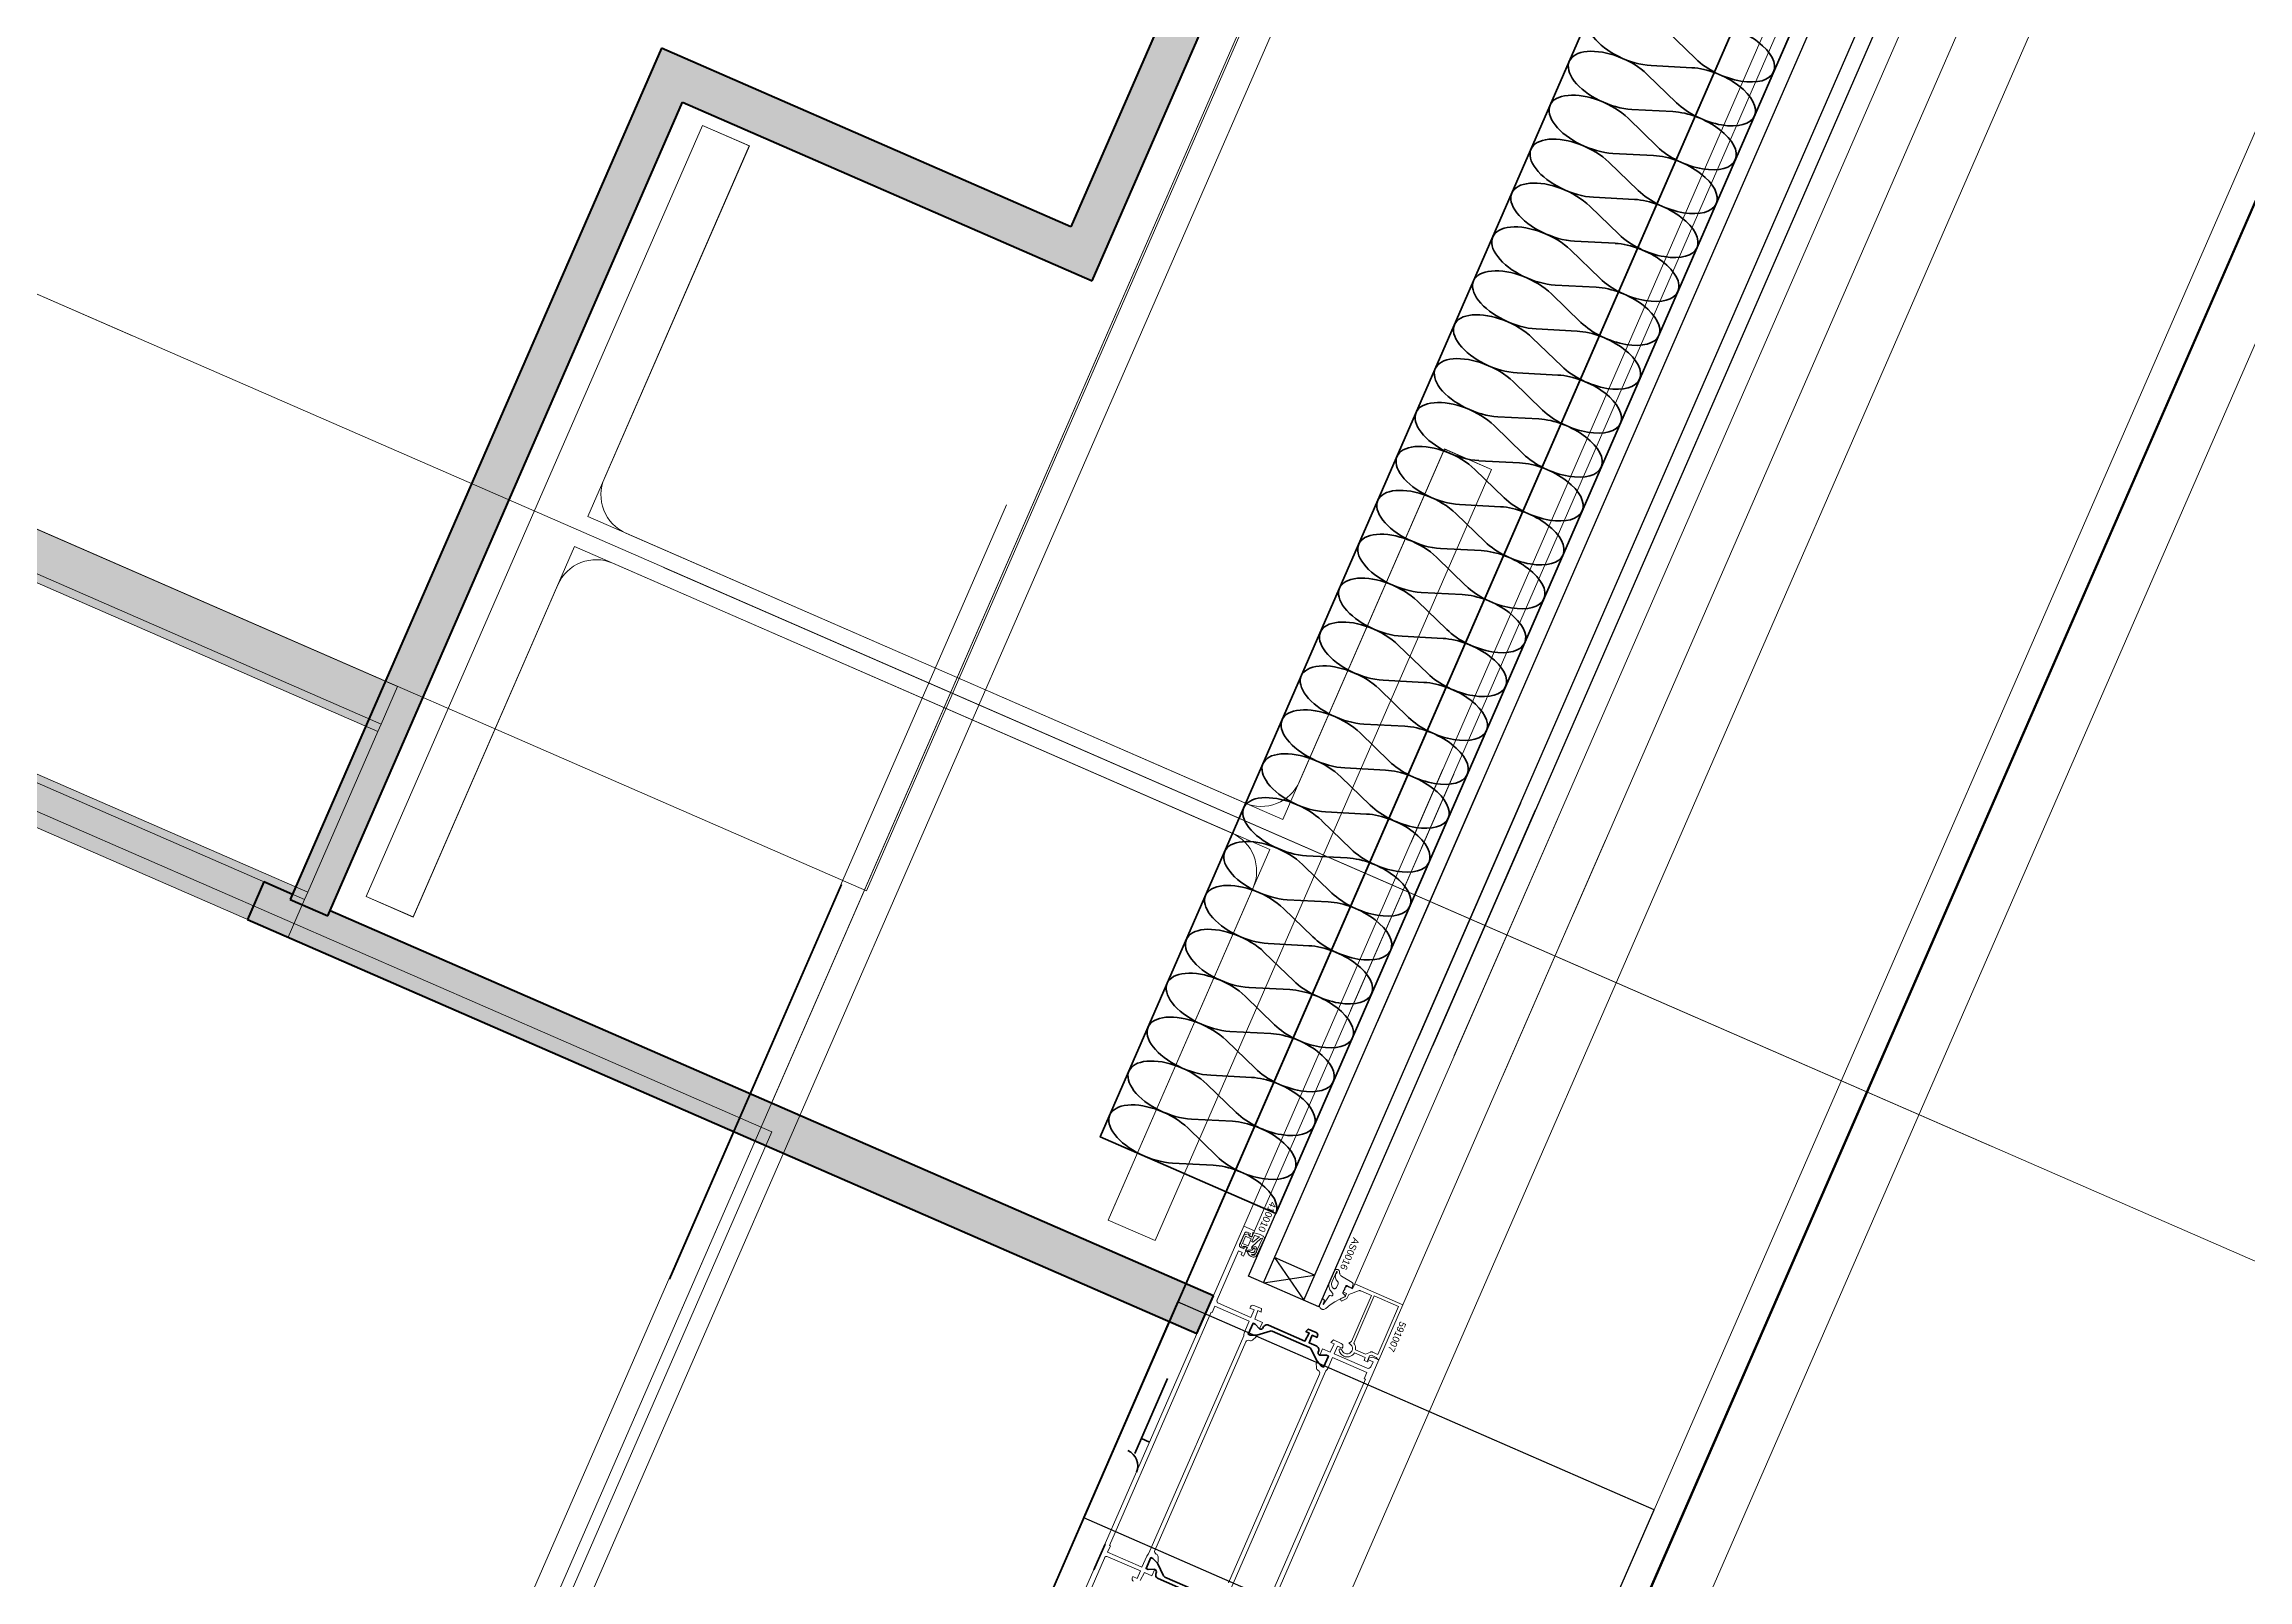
# Model space of a CAD drawing. Header units: millimetres. Extents: x -50172 to 90294, y -80883 to 956680.
# Drawn here: x 4455 to 5260, y -16462 to -15900 of the extents above; entities that cross this region are included whole.
import ezdxf
from ezdxf.enums import TextEntityAlignment as Align

# ---------------------------------------------------------------- set-up
doc = ezdxf.new("R2010")
doc.units = ezdxf.units.MM
doc.header["$MEASUREMENT"] = 0
for name, pattern in [('CENTER', [15658.185617, 9786.366011, -1957.273202, 1957.273202, -1957.273202]), ('Dot & Dashed', [670.277762, 352.777767, -176.388884, 0, -141.111112]), ('Double Dashed', [1093.611073, 529.166651, -211.666656, 141.111112, -211.666656])]:
    doc.linetypes.add(name, pattern=pattern)
for name, color, linetype, lineweight in [('0_Pen_No__1', 7, 'Continuous', 13), ('0_Pen_No__2', 8, 'Continuous', 15), ('0_Pen_No__4', 7, 'Continuous', 20), ('0_Pen_No__5', 7, 'Continuous', 25), ('0_Pen_No__6', 7, 'Continuous', 35), ('0_Pen_No__7', 7, 'Continuous', 35), ('0_Pen_No__9', 7, 'Continuous', 13), ('COLUMN.IFC Import_Pen_No__2', 8, 'Continuous', 15), ('New_A-20-M_Floor_Slab_Pen_No__89', 8, 'Continuous', 20), ('New_A-20-M_Roof_Pen_No__93', 8, 'Continuous', 13), ('New_A-25-M_Curtain_Wall_Pen_No__90', 8, 'Continuous', 20), ('New_A-25-M_Wall_Ext_Pen_No__87', 8, 'Continuous', 20), ('New_A-25-M_Wall_Int_Pen_No__1', 7, 'Continuous', 13), ('New_ArchiCAD Windows_Pen_No__3', 7, 'Continuous', 18), ('New_ArchiCAD Zone Stamps_Pen_No__9', 7, 'Continuous', 13)]:
    doc.layers.add(name, color=color, linetype=linetype, lineweight=lineweight)
for name, color, linetype, lineweight, true_color in [('0_Pen_No__40', 7, 'Continuous', 35, 0x2a2a2a), ('0_Pen_No__54', 7, 'Continuous', 35, 0x444444), ('A-25-M_Wall_Int_Pen_No__107', 7, 'Continuous', 15, 0xa6a6a6), ('A-25-M_Wall_Int_Pen_No__27', 7, 'Continuous', 50, 0x2a2a2a), ('New_A-15-MG_Structural_Grid_Phase_2_Pen_No__222', 7, 'Continuous', 13, 0x65af33), ('New_A-25-M_Curtain_Wall_Pen_No__69', 7, 'Continuous', 20, 0x606060), ('New_A-25-M_Wall_Int_Pen_No__107', 7, 'Continuous', 15, 0xa6a6a6), ('New_A-25-M_Wall_Int_Pen_No__27', 7, 'Continuous', 50, 0x2a2a2a), ('New_A-35-M_FFE-Zone_Pen_No__74', 7, 'Continuous', 20, 0x606060), ('New_ArchiCAD Windows_Pen_No__23', 7, 'Continuous', 30, 0x2a2a2a)]:
    doc.layers.add(name, color=color, linetype=linetype, lineweight=lineweight, true_color=true_color)
for name, color, linetype in [('A-25-M_Wall_Int', 7, 'Continuous'), ('COLUMN.IFC Import', 7, 'Continuous'), ('New_A-15-MG_Structural_Grid_Phase_2', 7, 'Continuous'), ('New_A-20-M_Floor_Slab', 7, 'Continuous'), ('New_A-20-M_Roof', 7, 'Continuous'), ('New_A-25-M_Curtain_Wall', 7, 'Continuous'), ('New_A-25-M_Wall_Ext', 7, 'Continuous'), ('New_A-25-M_Wall_Int', 7, 'Continuous'), ('New_A-35-M_FFE-Zone', 7, 'Continuous'), ('New_ArchiCAD Windows', 7, 'Continuous')]:
    doc.layers.add(name, color=color, linetype=linetype)
doc.styles.add('GENERATED_STYLE_2', font='')
doc.styles.add('GENERATED_STYLE_3', font='')
doc.styles.add('GENERATED_STYLE_4', font='')
doc.styles.get('GENERATED_STYLE_2').set_extended_font_data('Arial', bold=True)
doc.styles.get('GENERATED_STYLE_3').set_extended_font_data('Arial')
doc.styles.get('GENERATED_STYLE_4').set_extended_font_data('Swis721 BT')

# ---------------------------------------------------------------- blocks, each defined once
blk = doc.blocks.new('Wall_2_1', base_point=(10092.6, -4631.3))
at = {"layer": 'New_A-25-M_Wall_Ext_Pen_No__87', "linetype": 'Continuous', "flags": 128}
for points in [[(10000.93, -4591.33), (2142.47, -22613.27)], [(2234.14, -22653.24), (10092.6, -4631.3)]]:
    blk.add_lwpolyline(points, dxfattribs=at)
blk = doc.blocks.new('Wall_4_1', base_point=(9982.59, -4632.6))
at = {"layer": 'New_A-25-M_Wall_Ext_Pen_No__87', "linetype": 'Continuous'}
for p, q in [((4720.52, -16287.38), (4734.27, -16293.37)), ((4734.27, -16293.37), (4736.11, -16294.17)), ((4736.11, -16294.17), (4869.94, -16352.53)), ((4728.28, -16307.12), (4714.53, -16301.13)), ((4730.11, -16307.92), (4728.28, -16307.12)), ((4863.94, -16366.28), (4730.11, -16307.92)), ((4869.94, -16352.53), (4871.77, -16353.33)), ((4865.77, -16367.08), (4863.94, -16366.28))]:
    blk.add_line(p, q, dxfattribs=at)
at = {"layer": 'New_A-25-M_Wall_Ext_Pen_No__87', "linetype": 'Continuous', "flags": 128}
for points in [[(4871.77, -16353.33), (9982.59, -4632.6)], [(7915.52, -8960.24), (4720.52, -16287.38)], [(4714.53, -16301.13), (1990.94, -22547.19)], [(2142.18, -22613.14), (4865.77, -16367.08)]]:
    blk.add_lwpolyline(points, dxfattribs=at)
blk = doc.blocks.new('Single Office_INB 2108_28_1', base_point=(3105.56, -14183.82))
at = {"layer": 'New_A-35-M_FFE-Zone_Pen_No__74', "linetype": 'Continuous'}
for p, q in [((4755.23, -16209.78), (5656.4, -14143.09)), ((997.46, -14571.21), (4755.23, -16209.78))]:
    blk.add_line(p, q, dxfattribs=at)
at = {"layer": 'New_ArchiCAD Zone Stamps_Pen_No__9'}
for tag, height, style, p in [('ROOM_NAME', 250, 'GENERATED_STYLE_2', (2604.38, -13138.52)), ('zoneNameLine2', 250, 'GENERATED_STYLE_2', (2415.95, -13570.65)), ('ROOM_NUMBER', 200, 'GENERATED_STYLE_3', (2227.52, -13991.36)), ('measuredAreaCode', 200, 'GENERATED_STYLE_3', (2070.49, -14351.47)), ('DUMMY_649', 200, 'GENERATED_STYLE_3', (2377.9, -14485.51)), ('DUMMY_650', 200, 'GENERATED_STYLE_3', (2727.41, -14637.92)), ('DUMMY_651', 133.33, 'GENERATED_STYLE_3', (3006.7, -14744.46))]:
    blk.add_attdef(tag, text='', height=height, rotation=336.44041, dxfattribs=dict(at, style=style)).set_placement(p, align=Align.TOP_LEFT)
blk = doc.blocks.new('Single Office_INB 2107_29_1', base_point=(2081.59, -16699.57))
at = {"layer": 'New_A-35-M_FFE-Zone_Pen_No__74', "linetype": 'Continuous'}
for p, q in [((4720.62, -16297.86), (959.66, -14657.89)), ((3819.08, -18365.37), (4720.62, -16297.86))]:
    blk.add_line(p, q, dxfattribs=at)
at = {"layer": 'New_ArchiCAD Zone Stamps_Pen_No__9'}
for tag, height, style, p in [('ROOM_NAME', 250, 'GENERATED_STYLE_2', (1580.4, -15284.57)), ('zoneNameLine2', 250, 'GENERATED_STYLE_2', (1391.97, -15716.7)), ('ROOM_NUMBER', 200, 'GENERATED_STYLE_3', (1203.54, -16137.41)), ('measuredAreaCode', 200, 'GENERATED_STYLE_3', (1046.52, -16497.52)), ('DUMMY_649', 200, 'GENERATED_STYLE_3', (1353.92, -16631.56)), ('DUMMY_650', 200, 'GENERATED_STYLE_3', (1703.43, -16783.96)), ('DUMMY_651', 133.33, 'GENERATED_STYLE_3', (1982.72, -16890.51))]:
    blk.add_attdef(tag, text='', height=height, rotation=336.44041, dxfattribs=dict(at, style=style)).set_placement(p, align=Align.TOP_LEFT)
blk = doc.blocks.new('Slab_4_1', base_point=(-34879.65, -33019.01))
at = {"layer": 'New_A-20-M_Floor_Slab_Pen_No__89', "linetype": 'Continuous', "flags": 128}
blk.add_lwpolyline([(10933.09, -26822.78), (1863.41, -22867.95), (9871.66, -4502.51), (4224.74, -2040.17), (4132.95, -2000.14), (2145.42, -6558.18), (-3141.98, -4252.62), (-10743.58, -11326.43), (-11126.43, -10915.01), (-34879.65, -33019.01)], dxfattribs=at)
blk = doc.blocks.new('Slab_14_1', base_point=(10933.09, -26822.78))
at = {"layer": 'New_A-20-M_Floor_Slab_Pen_No__89', "linetype": 'Continuous', "flags": 128}
blk.add_lwpolyline([(10933.09, -26822.78), (1863.41, -22867.95), (9871.66, -4502.51), (18941.33, -8457.33)], close=True, dxfattribs=at)
blk = doc.blocks.new('Wall_128_1', base_point=(905.8, -14531.24))
at = {"layer": 'New_A-25-M_Wall_Int_Pen_No__107', "linetype": 'Continuous'}
for points in [[(991.47, -14584.96), (4577.89, -16148.82), (4583.88, -16135.07), (997.46, -14571.21)], [(957.49, -14662.87), (4543.91, -16226.73), (4549.91, -16212.98), (963.49, -14649.12)]]:
    blk.add_hatch(color=256, dxfattribs=at).paths.add_polyline_path(points)
at = {"layer": 'New_A-25-M_Wall_Int_Pen_No__107', "linetype": 'Continuous', "lineweight": 0, "true_color": 0x535353}
for points in [[(990.27, -14587.71), (4576.69, -16151.57), (4577.89, -16148.82), (991.47, -14584.96)], [(963.49, -14649.12), (4549.91, -16212.98), (4551.11, -16210.23), (964.69, -14646.37)]]:
    blk.add_hatch(color=251, dxfattribs=at).paths.add_polyline_path(points)
at = {"layer": 'New_A-25-M_Wall_Int_Pen_No__1', "linetype": 'Continuous'}
for p, q in [((990.27, -14587.71), (4576.69, -16151.57)), ((991.47, -14584.96), (4577.89, -16148.82)), ((964.69, -14646.37), (4551.11, -16210.23)), ((963.49, -14649.12), (4549.91, -16212.98))]:
    blk.add_line(p, q, dxfattribs=at)
at = {"layer": 'New_A-25-M_Wall_Int_Pen_No__1', "linetype": 'Continuous', "flags": 128}
for points in [[(4583.88, -16135.07), (997.46, -14571.21)], [(957.49, -14662.87), (4543.91, -16226.73)], [(4577.89, -16148.82), (4583.88, -16135.07)], [(4551.11, -16210.23), (4576.69, -16151.57)], [(4576.69, -16151.57), (4577.89, -16148.82)], [(4543.91, -16226.73), (4549.91, -16212.98)], [(4549.91, -16212.98), (4551.11, -16210.23)]]:
    blk.add_lwpolyline(points, dxfattribs=at)
blk = doc.blocks.new('Triple Window 19_2')
at = {"layer": 'New_ArchiCAD Windows_Pen_No__23', "linetype": 'Continuous'}
for p, q in [((-268, -190), (-268, 0)), ((-268, 0), (-225, 0)), ((-225, 0), (-182, 0)), ((-182, 0), (-182, -190)), ((-225, -190), (-268, -190))]:
    blk.add_line(p, q, dxfattribs=at)
at = {"layer": 'New_ArchiCAD Windows_Pen_No__3', "linetype": 'Continuous'}
for p, q in [((-1175, 165), (1175, 165)), ((-1125, 0), (-268, 0)), ((-182, 0), (662.5, 0)), ((-268, -190), (-1125, -190)), ((-1175, -200), (1175, -200))]:
    blk.add_line(p, q, dxfattribs=at)
blk = doc.blocks.new('Wall_239_1', base_point=(10165.92, -4712.54))
at = {"layer": 'New_ArchiCAD Windows', "color": 251, "linetype": 'Continuous', "lineweight": 20, "true_color": 0x606060, "xscale": -1, "zscale": 1000, "rotation": 66.44041158399281}
blk.add_blockref('Triple Window 19_2', (4761.75, -16605.64), dxfattribs=at)
blk = doc.blocks.new('Wall_308_1', base_point=(4544.7, -16212.89))
at = {"layer": 'New_A-25-M_Wall_Int_Pen_No__107', "linetype": 'Continuous'}
blk.add_hatch(color=256, dxfattribs=at).paths.add_polyline_path([(4558.45, -16218.89), (4688.07, -15921.63), (4680.32, -15901.89), (4544.7, -16212.89)])
at = {"layer": 'New_A-25-M_Wall_Int_Pen_No__27', "linetype": 'Continuous', "flags": 128}
for points in [[(4680.32, -15901.89), (4544.7, -16212.89)], [(4558.45, -16218.89), (4688.07, -15921.63)], [(4544.7, -16212.89), (4558.45, -16218.89)]]:
    blk.add_lwpolyline(points, dxfattribs=at)
blk = doc.blocks.new('Wall_309_1', base_point=(4680.32, -15901.89))
at = {"layer": 'New_A-25-M_Wall_Int_Pen_No__107', "linetype": 'Continuous'}
blk.add_hatch(color=256, dxfattribs=at).paths.add_polyline_path([(4688.07, -15921.63), (4837.71, -15986.88), (4829.96, -15967.13), (4680.32, -15901.89)])
at = {"layer": 'New_A-25-M_Wall_Int_Pen_No__27', "linetype": 'Continuous', "flags": 128}
for points in [[(4829.96, -15967.13), (4680.32, -15901.89)], [(4688.07, -15921.63), (4837.71, -15986.88)]]:
    blk.add_lwpolyline(points, dxfattribs=at)
blk = doc.blocks.new('Wall_315_1', base_point=(5069.21, -15418.45))
at = {"layer": 'New_A-25-M_Wall_Int_Pen_No__107', "linetype": 'Continuous'}
blk.add_hatch(color=256, dxfattribs=at).paths.add_polyline_path([(5069.21, -15418.45), (4829.96, -15967.13), (4837.71, -15986.88), (5076.96, -15438.2)])
at = {"layer": 'New_A-25-M_Wall_Int_Pen_No__27', "linetype": 'Continuous', "flags": 128}
for points in [[(5069.21, -15418.45), (4829.96, -15967.13)], [(4837.71, -15986.88), (5076.96, -15438.2)]]:
    blk.add_lwpolyline(points, dxfattribs=at)
blk = doc.blocks.new('Wall_446_1', base_point=(4535.09, -16206.52))
at = {"layer": 'A-25-M_Wall_Int_Pen_No__107', "linetype": 'Continuous'}
blk.add_hatch(color=256, dxfattribs=at).paths.add_polyline_path([(4529.09, -16220.27), (4875.98, -16371.53), (4881.97, -16357.78), (4535.09, -16206.52)])
at = {"layer": 'A-25-M_Wall_Int_Pen_No__27', "linetype": 'Continuous', "flags": 128}
for points in [[(4535.09, -16206.52), (4529.09, -16220.27)], [(4545.5, -16211.06), (4535.09, -16206.52)], [(4881.97, -16357.78), (4559.25, -16217.06)], [(4529.09, -16220.27), (4875.98, -16371.53)], [(4875.98, -16371.53), (4881.97, -16357.78)]]:
    blk.add_lwpolyline(points, dxfattribs=at)
blk = doc.blocks.new('Morph_2_1')
at = {"layer": 'New_A-20-M_Roof_Pen_No__93', "linetype": 'Continuous', "flags": 128}
blk.add_lwpolyline([(2064.53, -22792.01), (10012.82, -4564.06)], dxfattribs=at)
blk = doc.blocks.new('Column 8')
at = {"layer": 'COLUMN.IFC Import_Pen_No__2', "linetype": 'Continuous'}
for p, q in [((-153.7, 157.25), (153.7, 157.25)), ((-153.7, 138.55), (-153.7, 157.25)), ((153.7, 157.25), (153.7, 138.55)), ((-6, 138.55), (-153.7, 138.55)), ((-6, -138.55), (-6, 138.55)), ((6, 138.55), (6, -138.55)), ((153.7, 138.55), (6, 138.55)), ((-153.7, -138.55), (-6, -138.55)), ((-153.7, -157.25), (-153.7, -138.55)), ((6, -138.55), (153.7, -138.55)), ((153.7, -138.55), (153.7, -157.25)), ((153.7, -157.25), (-153.7, -157.25))]:
    blk.add_line(p, q, dxfattribs=at)
blk = doc.blocks.new('Beam_8_1', base_point=(10000.93, -4591.33))
at = {"layer": 'New_A-25-M_Curtain_Wall_Pen_No__69', "linetype": 'Dot & Dashed'}
blk.add_line((10000.93, -4591.33), (2142.47, -22613.27), dxfattribs=at)
at = {"layer": 'New_A-25-M_Curtain_Wall_Pen_No__90', "linetype": 'Continuous'}
for p, q in [((10000.93, -4591.33), (2142.47, -22613.27)), ((10203.2, -4679.52), (2344.74, -22701.46))]:
    blk.add_line(p, q, dxfattribs=at)
blk = doc.blocks.new('Standard grid marker_30')
at = {"layer": 'New_A-15-MG_Structural_Grid_Phase_2_Pen_No__222', "linetype": 'Double Dashed'}
blk.add_line((705.09, 0), (32130.26, 0), dxfattribs=at)
at = {"layer": 'New_A-15-MG_Structural_Grid_Phase_2_Pen_No__222', "style": 'GENERATED_STYLE_4'}
for tag, p in [('AC_MarkerText_1_0', (-500, 43.39)), ('AC_MarkerText_1_1', (33335.35, 43.39))]:
    blk.add_attdef(tag, text='', height=350, rotation=180, dxfattribs=at).set_placement(p, align=Align.MIDDLE_CENTER)
blk = doc.blocks.new('Standard grid marker_43')
at = {"layer": 'New_A-15-MG_Structural_Grid_Phase_2_Pen_No__222', "linetype": 'Double Dashed'}
blk.add_line((948.58, 0), (36650.52, 0), dxfattribs=at)
at = {"layer": 'New_A-15-MG_Structural_Grid_Phase_2_Pen_No__222', "style": 'GENERATED_STYLE_4'}
for tag, p in [('AC_MarkerText_1_0', (-500, -588.26)), ('AC_MarkerText_1_1', (38099.1, -588.26))]:
    blk.add_attdef(tag, text='', height=350, rotation=90, dxfattribs=at).set_placement(p, align=Align.MIDDLE_CENTER)

msp = doc.modelspace()

# ---------------------------------------------------------------- linework, layer by layer
at = {"layer": '0_Pen_No__1', "linetype": 'CENTER'}
msp.add_line((5455.74, -16429.38), (4100.26, -15838.32), dxfattribs=at)
at = {"layer": '0_Pen_No__2', "linetype": 'Continuous', "flags": 128}
for points in [[(4829.11, -16479), (4893.07, -16332.34), (4897.01, -16334.06), (4896.01, -16336.35), (4895.09, -16335.95), (4895.49, -16335.04), (4894.39, -16334.56, 0.414214), (4893.34, -16334.97), (4891.58, -16339, 0.414214), (4891.99, -16340.06), (4893.09, -16340.54), (4893.49, -16339.62), (4894.41, -16340.02), (4893.01, -16343.23), (4892.09, -16342.83), (4892.49, -16341.91), (4891.12, -16341.31), (4883.32, -16359.19, 0.414214), (4883.84, -16360.5), (4895.67, -16365.66), (4896.86, -16362.91), (4895.31, -16362.23), (4895.51, -16361.77, -0.414214), (4896.82, -16361.25), (4899.53, -16362.43), (4899.45, -16363.71), (4898.25, -16363.18), (4897.13, -16366.3), (4899.88, -16367.5), (4898.84, -16369.88), (4897.23, -16368.08), (4896.49, -16367.76), (4894.73, -16371.8), (4895.47, -16372.12), (4897.88, -16372.08), (4897.6, -16372.72), (4896.29, -16373.91, -0.294108), (4895.22, -16374.08), (4895.17, -16374.06, 0.414214), (4893.85, -16374.58), (4860.59, -16450.84, 0.414214), (4861.11, -16452.16), (4861.16, -16452.18, -0.294108), (4861.76, -16453.08), (4861.79, -16454.85), (4861.51, -16455.49), (4859.89, -16453.7), (4859.16, -16453.38), (4857.4, -16457.41), (4858.13, -16457.73), (4860.55, -16457.69), (4859.51, -16460.08), (4856.76, -16458.88), (4855.24, -16461.81)], [(4898.5, -16481.99), (4942.47, -16381.16), (4940.73, -16380.4, 0.198912), (4939.2, -16380.37), (4938.67, -16380.58), (4938.66, -16381.13), (4940.31, -16381.85), (4939.51, -16383.69, -0.414214), (4938.2, -16384.2), (4926.1, -16378.93), (4927.3, -16376.18), (4929.04, -16376.94), (4929.24, -16376.48, 0.414214), (4928.72, -16375.16), (4925.84, -16373.9), (4924.96, -16374.83), (4926.15, -16375.35), (4924.63, -16378.29), (4921.88, -16377.09), (4920.84, -16379.47), (4923.26, -16379.44), (4923.99, -16379.75), (4922.23, -16383.79), (4921.5, -16383.47), (4919.88, -16381.67), (4919.6, -16382.31), (4919.63, -16384.09, 0.294108), (4920.23, -16384.99), (4920.28, -16385.01, -0.414214), (4920.8, -16386.33), (4887.54, -16462.59, -0.414214)], [(4888.24, -16465.25, -0.112281), (4888.32, -16464.82), (4922.96, -16385.38, -0.112281), (4923.22, -16385.02, 0.112281), (4923.76, -16384.29), (4925.5, -16380.3), (4938.06, -16385.78), (4937.06, -16388.07), (4937.52, -16388.27), (4900.34, -16473.52), (4899.88, -16473.32), (4898.89, -16475.61), (4887.2, -16470.52)], [(4852.86, -16462.08, -0.414214), (4852.34, -16460.77), (4852.54, -16460.31), (4854.1, -16460.99), (4855.3, -16458.24), (4853.88, -16457.62), (4843.47, -16453.08, 0.414214), (4842.15, -16453.6), (4834.36, -16471.47)]]:
    msp.add_lwpolyline(points, format="xyb", dxfattribs=at)
for points in [[(4928.46, -16377.09), (4927.93, -16377.3), (4927.99, -16377.75), (4928.12, -16378.19), (4928.31, -16378.61), (4928.56, -16378.99), (4928.87, -16379.33), (4929.23, -16379.62), (4929.62, -16379.85), (4930.1, -16380.02), (4930.61, -16380.1), (4931.12, -16380.1), (4931.62, -16380.02), (4932.1, -16379.85), (4932.55, -16379.61), (4932.96, -16379.3), (4933.3, -16378.92), (4933.54, -16378.62), (4937.48, -16380.34), (4937.04, -16381.34), (4938.33, -16381.9), (4938.49, -16381.54), (4938.3, -16381.46), (4939.06, -16379.72), (4939.72, -16379.46), (4941.51, -16380.24), (4942.06, -16380.98), (4942.58, -16380.92), (4951.25, -16361.03), (4933.65, -16353.35), (4932.85, -16355.19), (4930.74, -16354.27), (4930.05, -16354.84), (4930.08, -16355), (4930.07, -16355.16), (4930.04, -16355.32), (4929.98, -16355.47), (4929.9, -16355.62), (4929.8, -16355.74), (4929.68, -16355.85), (4929.54, -16355.94), (4929.56, -16356.48), (4930.57, -16356.92), (4930.11, -16357.97), (4928.32, -16358.86), (4928.77, -16359.76), (4930.23, -16359.03), (4930.47, -16358.89), (4930.69, -16358.72), (4930.88, -16358.51), (4931.04, -16358.29), (4931.17, -16358.04), (4931.48, -16357.32), (4935.05, -16355.92), (4935.2, -16355.87), (4935.36, -16355.85), (4935.52, -16355.86), (4935.67, -16355.88), (4935.82, -16355.94), (4939.74, -16357.65)], [(4939.74, -16357.65), (4932.43, -16374.42), (4931.49, -16375.11), (4931.87, -16375.34), (4932.14, -16375.54), (4932.37, -16375.78), (4932.56, -16376.06), (4932.7, -16376.36), (4932.78, -16376.68), (4932.81, -16377.01), (4932.78, -16377.35), (4932.7, -16377.67), (4932.56, -16377.97), (4932.37, -16378.25), (4932.14, -16378.49), (4931.87, -16378.68), (4931.57, -16378.83), (4931.25, -16378.92), (4930.92, -16378.96), (4930.58, -16378.94), (4930.26, -16378.87), (4929.95, -16378.74), (4929.67, -16378.56), (4929.43, -16378.33), (4929.22, -16378.07), (4929.07, -16377.77), (4928.46, -16377.09)]]:
    msp.add_lwpolyline(points, dxfattribs=at)
msp.add_lwpolyline([(4854.56, -16456.28), (4855.89, -16456.86), (4857.63, -16452.88, -0.112281), (4858.17, -16452.14, 0.112281), (4858.44, -16451.79), (4893.07, -16372.35, 0.112281), (4893.16, -16371.91, -0.112281), (4893.33, -16371.02), (4895.07, -16367.03), (4882.51, -16361.56), (4881.51, -16363.85), (4881.23, -16363.73), (4844.06, -16448.98), (4844.34, -16449.1), (4843.34, -16451.39)], format="xyb", close=True, dxfattribs=at)
msp.add_lwpolyline([(4940.78, -16357.77), (4949.67, -16361.65), (4942.03, -16379.16), (4940.13, -16378.32), (4939.98, -16378.27), (4939.82, -16378.25), (4939.67, -16378.24), (4939.51, -16378.26), (4939.36, -16378.31), (4937.51, -16379.04), (4933.93, -16377.48), (4933.96, -16376.96), (4933.91, -16376.44), (4933.77, -16375.94), (4933.55, -16375.46), (4933.25, -16375.04)], close=True, dxfattribs=at)
at = {"layer": '0_Pen_No__4', "linetype": 'Continuous', "flags": 128}
msp.add_lwpolyline([(4843.56, -16330.12), (4860.7, -16337.59), (4983.57, -16055.82), (4966.43, -16048.34), (4913.47, -16169.8, -0.414214), (4893.46, -16177.65), (4667.33, -16079.05, -0.414214), (4659.47, -16059.04), (4712.43, -15937.58), (4695.29, -15930.11), (4572.42, -16211.89), (4589.56, -16219.36), (4642.52, -16097.91, -0.414214), (4662.53, -16090.05), (4888.67, -16188.65, -0.414214), (4896.52, -16208.66)], format="xyb", close=True, dxfattribs=at)
at = {"layer": '0_Pen_No__40', "linetype": 'Continuous'}
for p, q in [((9735.36, -5700.74), (2596.69, -22071.98)), ((4746.13, -16207.5), (4683.27, -16351.64)), ((4853.28, -16415.41), (4865.27, -16387.91)), ((4858.67, -16411.22), (4855.67, -16409.91)), ((4842.41, -16448.5), (4839.52, -16455.14)), ((4839.52, -16455.14), (4838.32, -16457.89))]:
    msp.add_line(p, q, dxfattribs=at)
msp.add_arc((4848.37, -16419.82), 6, 336.44041, 66.44041, dxfattribs=at)
at = {"layer": '0_Pen_No__5', "linetype": 'Continuous'}
for p, q in [((5228.18, -15586.08), (4962.27, -16195.9)), ((5233.68, -15588.48), (4967.77, -16198.29)), ((5248.35, -15594.88), (4982.44, -16204.69)), ((5253.85, -15597.27), (4987.94, -16207.09)), ((4894.83, -16350.56), (4974.03, -16168.93)), ((4900.33, -16352.96), (4979.53, -16171.33)), ((4974.03, -16168.93), (4936.36, -16255.32)), ((4979.53, -16171.33), (4941.86, -16257.72)), ((4914.99, -16359.36), (4994.2, -16177.72)), ((4920.49, -16361.76), (4999.7, -16180.12)), ((4994.2, -16177.72), (4956.52, -16264.12)), ((4999.7, -16180.12), (4962.02, -16266.51)), ((4918.99, -16350.19), (4904.32, -16343.8)), ((4904.32, -16343.8), (4914.99, -16359.36)), ((4920.49, -16361.76), (4894.83, -16350.56)), ((4900.33, -16352.96), (4918.99, -16350.19))]:
    msp.add_line(p, q, dxfattribs=at)
at = {"layer": '0_Pen_No__54', "linetype": 'Continuous'}
for p, q in [((5047.49, -15895.39), (5058.22, -15905.8)), ((5056.82, -15909.01), (5041.89, -15908.23)), ((5040.49, -15911.43), (5051.23, -15921.84)), ((5049.83, -15925.05), (5034.9, -15924.27)), ((5033.5, -15927.47), (5044.23, -15937.88)), ((5042.83, -15941.09), (5027.9, -15940.31)), ((5026.5, -15943.52), (5037.24, -15953.92)), ((5035.84, -15957.13), (5020.91, -15956.35)), ((5019.51, -15959.56), (5030.24, -15969.97)), ((5012.51, -15975.6), (5023.25, -15986.01)), ((5028.84, -15973.17), (5013.91, -15972.39)), ((5005.52, -15991.64), (5016.25, -16002.05)), ((5021.85, -15989.21), (5006.92, -15988.43)), ((4998.52, -16007.68), (5009.26, -16018.09)), ((5014.85, -16005.26), (4999.92, -16004.47)), ((4991.53, -16023.72), (5002.26, -16034.13)), ((5007.86, -16021.3), (4992.93, -16020.51)), ((4984.53, -16039.76), (4995.27, -16050.17)), ((5000.86, -16037.34), (4985.93, -16036.56)), ((4977.54, -16055.8), (4988.27, -16066.21)), ((4993.87, -16053.38), (4978.94, -16052.6)), ((4970.54, -16071.85), (4981.28, -16082.25)), ((4986.87, -16069.42), (4971.94, -16068.64)), ((4963.55, -16087.89), (4974.28, -16098.3)), ((4979.88, -16085.46), (4964.95, -16084.68)), ((4956.55, -16103.93), (4967.29, -16114.34)), ((4972.88, -16101.5), (4957.95, -16100.72)), ((4949.56, -16119.97), (4960.29, -16130.38)), ((4965.89, -16117.55), (4950.96, -16116.76)), ((4942.56, -16136.01), (4953.3, -16146.42)), ((4958.9, -16133.59), (4943.96, -16132.8)), ((4935.57, -16152.05), (4946.3, -16162.46)), ((4951.9, -16149.63), (4936.97, -16148.84)), ((4928.58, -16168.09), (4939.31, -16178.5)), ((4944.91, -16165.67), (4929.97, -16164.89)), ((4921.58, -16184.14), (4932.32, -16194.54)), ((4937.91, -16181.71), (4922.98, -16180.93)), ((4914.59, -16200.18), (4925.32, -16210.58)), ((4930.92, -16197.75), (4915.98, -16196.97)), ((4907.59, -16216.22), (4918.33, -16226.63)), ((4923.92, -16213.79), (4908.99, -16213.01)), ((4900.6, -16232.26), (4911.33, -16242.67)), ((4916.93, -16229.83), (4902, -16229.05)), ((4893.6, -16248.3), (4904.34, -16258.71)), ((4909.93, -16245.88), (4895, -16245.09)), ((4886.61, -16264.34), (4897.34, -16274.75)), ((4902.94, -16261.92), (4888.01, -16261.13)), ((4879.61, -16280.38), (4890.35, -16290.79)), ((4895.94, -16277.96), (4881.01, -16277.17)), ((4872.62, -16296.42), (4883.35, -16306.83)), ((4888.95, -16294), (4874.02, -16293.22)), ((4881.95, -16310.04), (4867.02, -16309.26))]:
    msp.add_line(p, q, dxfattribs=at)
at = {"layer": '0_Pen_No__54', "linetype": 'Continuous', "flags": 128}
msp.add_lwpolyline([(4904.82, -16327.65), (5218.42, -15608.47), (5154.25, -15580.49), (4840.66, -16299.67)], close=True, dxfattribs=at)
at = {"layer": '0_Pen_No__54', "linetype": 'Continuous'}
for centre, start_param, end_param in [((5035.06, -15897.61), 0.927295, 5.35589), ((5070.64, -15903.58), 0, 2.214297), ((5028.07, -15913.65), 0.927295, 5.35589), ((5063.65, -15919.62), 0, 2.214297), ((5070.64, -15903.58), 4.068888, 6.283185), ((5021.07, -15929.69), 0.927295, 5.35589), ((5056.65, -15935.66), 0, 2.214297), ((5063.65, -15919.62), 4.068888, 6.283185), ((5014.08, -15945.74), 0.927295, 5.35589), ((5049.66, -15951.7), 0, 2.214297), ((5056.65, -15935.66), 4.068888, 6.283185), ((5007.08, -15961.78), 0.927295, 5.35589), ((5042.66, -15967.75), 0, 2.214297), ((5049.66, -15951.7), 4.068888, 6.283185), ((5000.09, -15977.82), 0.927295, 5.35589), ((5035.67, -15983.79), 0, 2.214297), ((5042.66, -15967.75), 4.068888, 6.283185), ((4993.1, -15993.86), 0.927295, 5.35589), ((5028.68, -15999.83), 0, 2.214297), ((5035.67, -15983.79), 4.068888, 6.283185), ((4986.1, -16009.9), 0.927295, 5.35589), ((5021.68, -16015.87), 0, 2.214297), ((5028.68, -15999.83), 4.068888, 6.283185), ((4979.11, -16025.94), 0.927295, 5.35589), ((5014.69, -16031.91), 0, 2.214297), ((5021.68, -16015.87), 4.068888, 6.283185), ((4972.11, -16041.98), 0.927295, 5.35589), ((5007.69, -16047.95), 0, 2.214297), ((5014.69, -16031.91), 4.068888, 6.283185), ((4965.12, -16058.02), 0.927295, 5.35589), ((5000.7, -16063.99), 0, 2.214297), ((5007.69, -16047.95), 4.068888, 6.283185), ((4958.12, -16074.07), 0.927295, 5.35589), ((4993.7, -16080.03), 0, 2.214297), ((5000.7, -16063.99), 4.068888, 6.283185), ((4951.13, -16090.11), 0.927295, 5.35589), ((4986.71, -16096.08), 0, 2.214297), ((4993.7, -16080.03), 4.068888, 6.283185), ((4944.13, -16106.15), 0.927295, 5.35589), ((4979.71, -16112.12), 0, 2.214297), ((4986.71, -16096.08), 4.068888, 6.283185), ((4937.14, -16122.19), 0.927295, 5.35589), ((4972.72, -16128.16), 0, 2.214297), ((4979.71, -16112.12), 4.068888, 6.283185), ((4930.14, -16138.23), 0.927295, 5.35589), ((4965.72, -16144.2), 0, 2.214297), ((4972.72, -16128.16), 4.068888, 6.283185), ((4923.15, -16154.27), 0.927295, 5.35589), ((4958.73, -16160.24), 0, 2.214297), ((4965.72, -16144.2), 4.068888, 6.283185), ((4916.15, -16170.31), 0.927295, 5.35589), ((4951.73, -16176.28), 0, 2.214297), ((4958.73, -16160.24), 4.068888, 6.283185), ((4909.16, -16186.35), 0.927295, 5.35589), ((4944.74, -16192.32), 0, 2.214297), ((4951.73, -16176.28), 4.068888, 6.283185), ((4902.16, -16202.4), 0.927295, 5.35589), ((4937.74, -16208.36), 0, 2.214297), ((4944.74, -16192.32), 4.068888, 6.283185), ((4895.17, -16218.44), 0.927295, 5.35589), ((4930.75, -16224.41), 0, 2.214297), ((4937.74, -16208.36), 4.068888, 6.283185), ((4888.17, -16234.48), 0.927295, 5.35589), ((4923.75, -16240.45), 0, 2.214297), ((4930.75, -16224.41), 4.068888, 6.283185), ((4881.18, -16250.52), 0.927295, 5.35589), ((4916.76, -16256.49), 0, 2.214297), ((4923.75, -16240.45), 4.068888, 6.283185), ((4874.18, -16266.56), 0.927295, 5.35589), ((4909.76, -16272.53), 0, 2.214297), ((4916.76, -16256.49), 4.068888, 6.283185), ((4867.19, -16282.6), 0.927295, 5.35589), ((4902.77, -16288.57), 0, 2.214297), ((4909.76, -16272.53), 4.068888, 6.283185), ((4860.19, -16298.64), 0.927295, 5.35589), ((4895.77, -16304.61), 0, 2.214297), ((4902.77, -16288.57), 4.068888, 6.283185), ((4888.78, -16320.65), 0, 2.214297), ((4895.77, -16304.61), 4.068888, 6.283185)]:
    msp.add_ellipse(centre, major_axis=(16.04, -6.99), ratio=0.5, start_param=start_param, end_param=end_param, dxfattribs=at)
at = {"layer": '0_Pen_No__6', "linetype": 'Continuous', "flags": 128}
msp.add_lwpolyline([(4919.87, -16381.69), (4921.5, -16383.47), (4922.23, -16383.79), (4923.99, -16379.75), (4923.26, -16379.44), (4920.84, -16379.47, -0.414214), (4920.33, -16378.16), (4920.37, -16378.06, 0.414214), (4919.59, -16376.09), (4916.93, -16374.93), (4918.13, -16372.18), (4919.87, -16372.94), (4920.07, -16372.48, 0.414214), (4919.56, -16371.17), (4916.67, -16369.91), (4915.79, -16370.83), (4916.99, -16371.35), (4915.46, -16374.29), (4902.17, -16368.5, 0.414214), (4900.2, -16369.27), (4900.16, -16369.36, -0.414214), (4898.84, -16369.88), (4897.23, -16368.08), (4896.49, -16367.76), (4894.73, -16371.8), (4895.47, -16372.12), (4897.88, -16372.1), (4902.76, -16370.64, -0.176327), (4903.44, -16370.68), (4917.12, -16376.65, -0.176327), (4917.62, -16377.12)], format="xyb", close=True, dxfattribs=at)
msp.add_lwpolyline([(4875.09, -16466.87), (4861.8, -16461.08, -0.414214), (4861.03, -16459.1), (4861.07, -16459.01, 0.414214), (4860.55, -16457.69), (4858.13, -16457.73), (4857.4, -16457.41), (4859.16, -16453.38), (4859.89, -16453.7), (4861.52, -16455.48), (4863.77, -16460.04, 0.176327), (4864.27, -16460.52), (4877.95, -16466.48, 0.176327)], format="xyb", dxfattribs=at)
at = {"layer": '0_Pen_No__9', "linetype": 'Continuous'}
for p, q in [((5213.63, -15597.19), (4954.11, -16192.34)), ((5217.57, -15598.91), (4958.05, -16194.06)), ((5256.64, -15612.63), (4995.91, -16210.57)), ((5274.24, -15620.31), (5013.51, -16218.24)), ((4893.07, -16332.34), (4965.87, -16165.37)), ((4897.01, -16334.06), (4969.81, -16167.09)), ((4969.81, -16167.09), (4932.14, -16253.48)), ((4933.65, -16353.35), (5007.67, -16183.6)), ((5007.67, -16183.6), (4970, -16269.99)), ((4951.25, -16361.03), (5025.27, -16191.27)), ((5025.27, -16191.27), (4987.6, -16277.67))]:
    msp.add_line(p, q, dxfattribs=at)
at = {"layer": '0_Pen_No__9', "linetype": 'Continuous', "flags": 128}
for points in [[(4897.92, -16342.78), (4900.58, -16337.01), (4900.8, -16336.43), (4900.22, -16336.2), (4900.29, -16336.04), (4900.14, -16335.95), (4899.06, -16335.38), (4897.92, -16334.96), (4896.73, -16334.69), (4896.45, -16334.65), (4896.12, -16336.18), (4894.8, -16335.61), (4894.92, -16335.33), (4894.68, -16335.06), (4893.22, -16335.49), (4891.88, -16338.56), (4892.56, -16339.93), (4892.93, -16339.92), (4893.05, -16339.64), (4894.36, -16340.21), (4893.71, -16341.15), (4894.36, -16341.61), (4894.73, -16341.08), (4895.35, -16340.99), (4895.45, -16341.05), (4895.57, -16341.08), (4895.69, -16341.1), (4895.81, -16341.09), (4895.93, -16341.07), (4896.04, -16341.03), (4896.14, -16340.97), (4896.3, -16340.88), (4896.44, -16340.77), (4896.57, -16340.64), (4896.67, -16340.49), (4896.74, -16340.32), (4897.11, -16340.31), (4897.19, -16340.53), (4897.22, -16340.75), (4897.23, -16340.98), (4897.19, -16341.2), (4897.12, -16341.42), (4897.02, -16341.62), (4896.94, -16341.72), (4896.83, -16341.81), (4896.72, -16341.88), (4896.59, -16341.93), (4896.46, -16341.95), (4896.32, -16341.96), (4896.19, -16341.94), (4895.95, -16341.91), (4895.72, -16341.85), (4895.5, -16341.75), (4895.3, -16341.63), (4895.12, -16341.47), (4894.47, -16341.82), (4894.61, -16342.21), (4894.82, -16342.58), (4895.08, -16342.9), (4895.4, -16343.18), (4895.76, -16343.39), (4896.15, -16343.55), (4896.56, -16343.63), (4896.8, -16343.61), (4897.04, -16343.56), (4897.26, -16343.46), (4897.46, -16343.34), (4897.64, -16343.18), (4897.8, -16342.99)], [(4895.77, -16336.9), (4893.75, -16336.02), (4892.63, -16338.59), (4894.65, -16339.47)], [(4899.86, -16337.01), (4897.25, -16342.59), (4897.16, -16342.7), (4897.04, -16342.79), (4896.92, -16342.86), (4896.78, -16342.91), (4896.64, -16342.94), (4896.49, -16342.95), (4896.35, -16342.93), (4896.21, -16342.88), (4896.08, -16342.82), (4895.96, -16342.74), (4896.03, -16342.58), (4896.27, -16342.62), (4896.5, -16342.62), (4896.74, -16342.58), (4896.96, -16342.5), (4897.17, -16342.39), (4897.36, -16342.24), (4897.52, -16342.07), (4897.68, -16341.75), (4897.78, -16341.41), (4897.83, -16341.05), (4897.82, -16340.69), (4897.75, -16340.34), (4897.63, -16340), (4897.45, -16339.69), (4896.22, -16339.99), (4896.2, -16340.31), (4895.91, -16340.43), (4896.02, -16339.84), (4899.33, -16336.85), (4899.83, -16336.7), (4899.95, -16336.84)], [(4897.19, -16335.7), (4897.07, -16335.67), (4896.08, -16337.93), (4896.39, -16338.17), (4898.8, -16336.25), (4898.57, -16336.15)], [(4932.74, -16352.9), (4932.84, -16352.99), (4932.93, -16353.09), (4932.99, -16353.21), (4933.03, -16353.33), (4933.06, -16353.47), (4933.06, -16353.6), (4933.04, -16353.73), (4932.99, -16353.86), (4932.64, -16354.66), (4932.62, -16354.71), (4932.59, -16354.75), (4932.55, -16354.78), (4932.51, -16354.81), (4932.46, -16354.83), (4932.41, -16354.84), (4932.36, -16354.84), (4932.31, -16354.84), (4932.26, -16354.82), (4932.22, -16354.8), (4930.8, -16353.97), (4930.76, -16353.95), (4930.71, -16353.93), (4930.66, -16353.93), (4930.61, -16353.93), (4930.56, -16353.94), (4930.51, -16353.96), (4930.47, -16353.99), (4930.43, -16354.02), (4930.4, -16354.06), (4930.37, -16354.11), (4929.3, -16356.57), (4929.28, -16356.62), (4929.28, -16356.66), (4929.27, -16356.71), (4929.28, -16356.75), (4929.29, -16356.8), (4929.31, -16356.84), (4929.34, -16356.88), (4929.37, -16356.91), (4930.14, -16357.65), (4930.18, -16357.69), (4930.2, -16357.73), (4930.22, -16357.77), (4930.23, -16357.82), (4930.24, -16357.87), (4930.23, -16357.92), (4930.22, -16357.97), (4930.2, -16358.02), (4930.17, -16358.06), (4930.13, -16358.09), (4930.09, -16358.12), (4930.05, -16358.15), (4928.23, -16359.02), (4926.34, -16359.91), (4924.6, -16361.06), (4923.03, -16362.43), (4922.83, -16362.57), (4922.62, -16362.67), (4922.39, -16362.73), (4922.15, -16362.75), (4921.91, -16362.73), (4921.68, -16362.68), (4921.46, -16362.58), (4921.26, -16362.45), (4921.09, -16362.28), (4920.95, -16362.09), (4920.84, -16361.87), (4920.77, -16361.64), (4920.74, -16361.41), (4920.75, -16361.17), (4921.57, -16359.28), (4921.61, -16359.21), (4921.66, -16359.14), (4921.73, -16359.08), (4921.79, -16359.04), (4921.87, -16359.01), (4921.95, -16358.98), (4922.03, -16358.98), (4922.11, -16358.98), (4922.19, -16359), (4922.27, -16359.04), (4922.34, -16359.08), (4922.4, -16359.14), (4922.45, -16359.2), (4922.49, -16359.28), (4922.52, -16359.35), (4922.53, -16359.44), (4922.53, -16359.52), (4922.52, -16359.6), (4922.49, -16359.68), (4922.07, -16360.65), (4922.05, -16360.7), (4922.04, -16360.74), (4922.04, -16360.79), (4922.04, -16360.84), (4922.06, -16360.88), (4922.08, -16360.93), (4922.1, -16360.97), (4922.15, -16360.95), (4922.18, -16360.92), (4922.22, -16360.89), (4922.25, -16360.85), (4924.34, -16357.72), (4924.39, -16357.65), (4924.45, -16357.62), (4924.5, -16357.61), (4924.55, -16357.6), (4924.59, -16357.6), (4924.64, -16357.61), (4924.68, -16357.63), (4924.97, -16357.75), (4925.05, -16357.78), (4925.14, -16357.79), (4925.22, -16357.79), (4925.31, -16357.77), (4925.39, -16357.74), (4925.46, -16357.7), (4925.53, -16357.64), (4925.58, -16357.57), (4925.63, -16357.49), (4925.65, -16357.41), (4925.67, -16357.32), (4925.66, -16357.24), (4925.63, -16356.93), (4925.62, -16356.88), (4925.61, -16356.84), (4925.59, -16356.8), (4925.56, -16356.77), (4924.63, -16355.68), (4924.59, -16355.62), (4924.56, -16355.56), (4924.42, -16355.25), (4924.25, -16354.77), (4924.16, -16354.28), (4924.16, -16353.78), (4924.24, -16353.28), (4924.4, -16352.81), (4926.19, -16348.69), (4926.27, -16348.54), (4926.37, -16348.41), (4926.5, -16348.3), (4926.64, -16348.21), (4926.79, -16348.14), (4926.95, -16348.1), (4927.11, -16348.09), (4927.28, -16348.1), (4927.44, -16348.14), (4927.59, -16348.21), (4927.73, -16348.3), (4927.85, -16348.41), (4927.95, -16348.54), (4928.03, -16348.69), (4928.08, -16348.85), (4928.11, -16349.01), (4928.11, -16349.18), (4928.1, -16349.42), (4928.14, -16349.66), (4928.21, -16349.89), (4928.32, -16350.11), (4928.47, -16350.3), (4928.64, -16350.47), (4928.84, -16350.61)], [(4926.96, -16354.69), (4926.89, -16354.81), (4926.81, -16354.92), (4926.71, -16355.01), (4926.59, -16355.08), (4926.47, -16355.13), (4926.34, -16355.16), (4926.2, -16355.17), (4926.07, -16355.16), (4925.94, -16355.12), (4925.82, -16355.06), (4925.71, -16354.98), (4925.61, -16354.89), (4925.53, -16354.78), (4925.36, -16354.42), (4925.25, -16354.05), (4925.19, -16353.66), (4925.2, -16353.27), (4925.27, -16352.88), (4925.4, -16352.51), (4926.95, -16348.96), (4926.96, -16348.94), (4926.97, -16348.92), (4926.99, -16348.9), (4927.01, -16348.89), (4927.04, -16348.88), (4927.06, -16348.87), (4927.08, -16348.87), (4927.11, -16348.87), (4927.13, -16348.88), (4927.16, -16348.89), (4927.18, -16348.9), (4927.19, -16348.92), (4927.21, -16348.94), (4927.22, -16348.96), (4927.23, -16348.98), (4927.23, -16349.01), (4927.23, -16349.03), (4927.23, -16349.06), (4927.22, -16349.08), (4927.08, -16349.42), (4927.05, -16349.46), (4927.03, -16349.49), (4926.99, -16349.53), (4926.96, -16349.55), (4926.91, -16349.57), (4926.87, -16349.59), (4926.83, -16349.59), (4926.78, -16349.6), (4926.74, -16349.67), (4926.62, -16350.04), (4926.55, -16350.42), (4926.54, -16350.8), (4926.59, -16351.18), (4926.69, -16351.55), (4926.85, -16351.9), (4927.07, -16352.22), (4927.33, -16352.5), (4927.41, -16352.59), (4927.48, -16352.7), (4927.53, -16352.81), (4927.57, -16352.93), (4927.58, -16353.05), (4927.58, -16353.17), (4927.56, -16353.29), (4927.52, -16353.41)]]:
    msp.add_lwpolyline(points, close=True, dxfattribs=at)

# ---------------------------------------------------------------- block references
at = {"layer": 'A-25-M_Wall_Int', "color": 250, "lineweight": 50, "true_color": 0x2a2a2a}
msp.add_blockref('Wall_446_1', (4535.09, -16206.52), dxfattribs=at)
at = {"layer": 'COLUMN.IFC Import', "linetype": 'Continuous', "zscale": 1000, "rotation": 66.44041158398767}
msp.add_blockref('Column 8', (4778.01, -16133.82), dxfattribs=at)
at = {"layer": 'New_A-15-MG_Structural_Grid_Phase_2', "color": 8, "linetype": 'Continuous', "lineweight": 15, "zscale": 1000}
for name, p, rotation in [('Standard grid marker_43', (12179.47, 840.07), 246.440411583993), ('Standard grid marker_30', (15837.01, -20956.13), 156.4404115839929)]:
    msp.add_blockref(name, p, dxfattribs=dict(at, rotation=rotation))
at = {"layer": 'New_A-20-M_Floor_Slab', "color": 8, "linetype": 'Continuous', "lineweight": 20}
for name, p in [('Slab_4_1', (-34879.65, -33019.01)), ('Slab_14_1', (10933.09, -26822.78))]:
    msp.add_blockref(name, p, dxfattribs=at)
at = {"layer": 'New_A-20-M_Roof', "linetype": 'Continuous', "lineweight": 0}
msp.add_blockref('Morph_2_1', (0, 0), dxfattribs=at)
at = {"layer": 'New_A-25-M_Curtain_Wall', "color": 8, "lineweight": 20}
msp.add_blockref('Beam_8_1', (10000.93, -4591.33), dxfattribs=at)
at = {"layer": 'New_A-25-M_Wall_Ext', "color": 250, "lineweight": 50, "true_color": 0x2a2a2a}
for name, p in [('Wall_4_1', (9982.59, -4632.6)), ('Wall_239_1', (10165.92, -4712.54)), ('Wall_2_1', (10092.6, -4631.3))]:
    msp.add_blockref(name, p, dxfattribs=at)
at = {"layer": 'New_A-25-M_Wall_Int', "color": 250, "lineweight": 50, "true_color": 0x2a2a2a}
for name, p in [('Wall_128_1', (905.8, -14531.24)), ('Wall_315_1', (5069.21, -15418.45)), ('Wall_308_1', (4544.7, -16212.89)), ('Wall_309_1', (4680.32, -15901.89))]:
    msp.add_blockref(name, p, dxfattribs=at)
at = {"layer": 'New_A-35-M_FFE-Zone', "linetype": 'Continuous'}
for name, p in [('Single Office_INB 2108_28_1', (3105.56, -14183.82)), ('Single Office_INB 2107_29_1', (2081.59, -16699.57))]:
    msp.add_blockref(name, p, dxfattribs=at)

# ---------------------------------------------------------------- texts
at = {"layer": '0_Pen_No__7', "linetype": 'Continuous', "char_height": 2.5, "attachment_point": 7, "rotation": 246.44041, "style": 'GENERATED_STYLE_3'}
for s, insert in [('\\A1;{\\fArial|b0|i0|c0|p34;410010}', (4902.87, -16323.1)), ('\\A1;{\\fArial|b0|i0|c0|p34;AS0016}', (4933.13, -16336.24)), ('\\A1;{\\fArial|b0|i0|c0|p34;591007}', (4950.22, -16366.87))]:
    msp.add_mtext(s, dxfattribs=dict(at, insert=insert))

doc.saveas('drawing.dxf')
